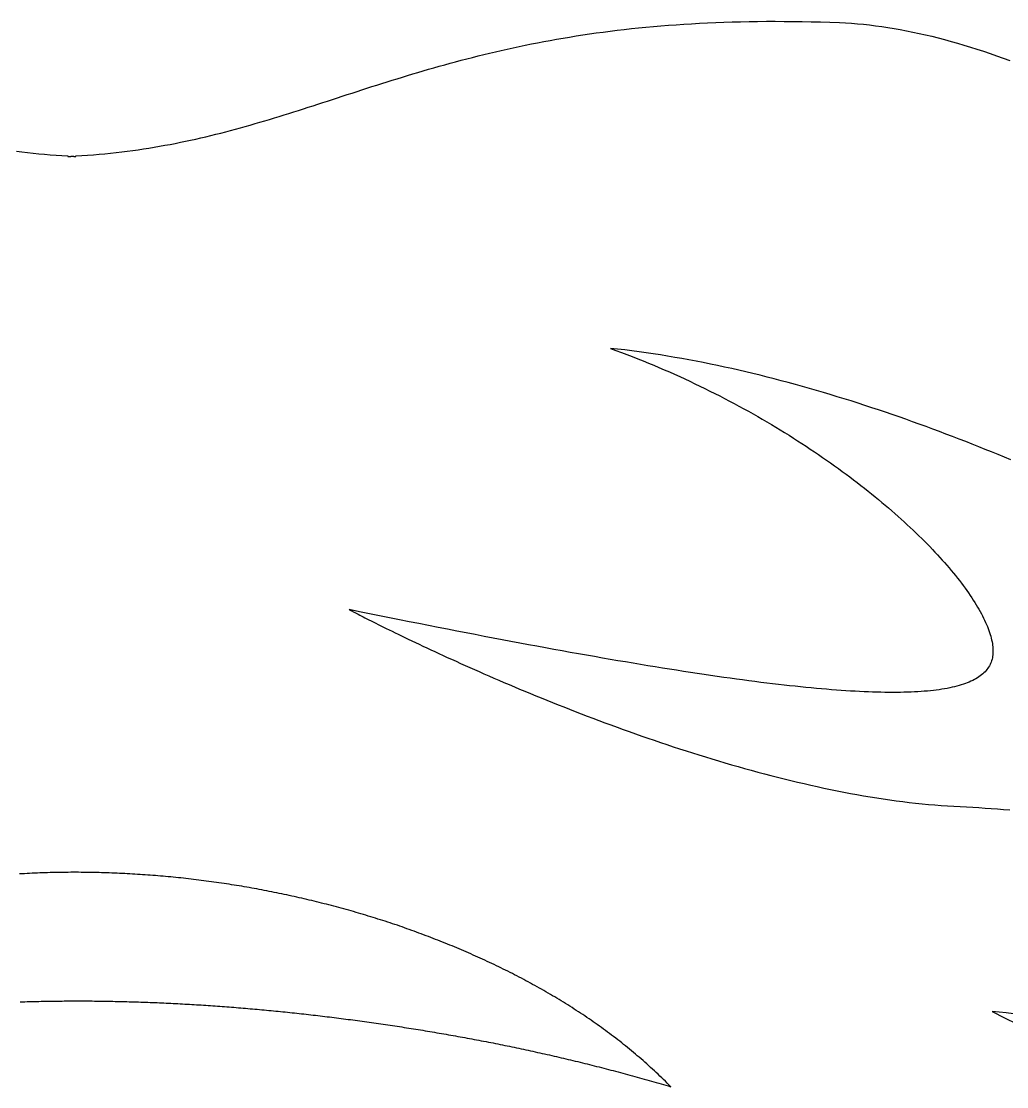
# Model space of a CAD drawing. Extents: x 5 to 105, y 2 to 136.
# Drawn here: x 54.73 to 59.77, y 71.89 to 77.34 of the extents above; entities that cross this region are included whole.
import ezdxf

# ---------------------------------------------------------------- set-up
doc = ezdxf.new("R2010")
doc.units = 0
doc.layers.get('0').update_dxf_attribs({"linetype": 'CONTINUOUS'})

msp = doc.modelspace()

# ---------------------------------------------------------------- linework, layer by layer
at = {"color": 7}
for points in [[(54.9656, 76.6534), (54.9656, 76.6504)], [(55.0066, 76.6504), (55.0066, 76.6534)]]:
    msp.add_lwpolyline(points, dxfattribs=at)
msp.add_lwpolyline([(56.4057, 74.3331), (56.4057, 74.3331)], close=True, dxfattribs=at)
for points in [[(55.0066, 76.6534, 0), (55.0368, 76.6552, 0), (55.0668, 76.6573, 0), (55.0965, 76.6597, 0), (55.126, 76.6622, 0), (55.1552, 76.6649, 0), (55.1841, 76.6679, 0), (55.2128, 76.6711, 0), (55.2413, 76.6744, 0), (55.2696, 76.678, 0), (55.2977, 76.6817, 0), (55.3255, 76.6857, 0), (55.3531, 76.6898, 0), (55.3806, 76.6941, 0), (55.4079, 76.6986, 0), (55.4349, 76.7032, 0), (55.4618, 76.708, 0), (55.4886, 76.713, 0), (55.5152, 76.7181, 0), (55.5416, 76.7234, 0), (55.5678, 76.7289, 0), (55.594, 76.7345, 0), (55.62, 76.7402, 0), (55.6458, 76.7461, 0), (55.6716, 76.7521, 0), (55.6972, 76.7582, 0), (55.7227, 76.7645, 0), (55.7481, 76.7709, 0), (55.7735, 76.7774, 0), (55.7987, 76.7841, 0), (55.8238, 76.7908, 0), (55.8489, 76.7976, 0), (55.8739, 76.8046, 0), (55.8989, 76.8116, 0), (55.9238, 76.8188, 0), (55.9486, 76.826, 0), (55.9734, 76.8333, 0), (55.9981, 76.8407, 0), (56.0229, 76.8482, 0), (56.0476, 76.8558, 0), (56.0723, 76.8634, 0), (56.097, 76.8711, 0), (56.1216, 76.8788, 0), (56.1463, 76.8867, 0), (56.171, 76.8945, 0), (56.1957, 76.9024, 0), (56.2205, 76.9104, 0), (56.2452, 76.9184, 0), (56.27, 76.9264, 0), (56.2949, 76.9345, 0), (56.3198, 76.9426, 0), (56.3447, 76.9508, 0), (56.3698, 76.9589, 0), (56.3949, 76.9671, 0), (56.42, 76.9753, 0), (56.4453, 76.9835, 0), (56.4706, 76.9917, 0), (56.4961, 76.9999, 0), (56.5216, 77.0081, 0), (56.5473, 77.0163, 0), (56.573, 77.0244, 0), (56.5989, 77.0326, 0), (56.6249, 77.0408, 0), (56.6511, 77.0489, 0), (56.6774, 77.057, 0), (56.7039, 77.0651, 0), (56.7305, 77.0731, 0), (56.7572, 77.0811, 0), (56.7842, 77.089, 0), (56.8113, 77.0969, 0), (56.8386, 77.1048, 0), (56.8661, 77.1126, 0), (56.8938, 77.1203, 0), (56.9217, 77.128, 0), (56.9498, 77.1356, 0), (56.9781, 77.1431, 0), (57.0067, 77.1506, 0), (57.0354, 77.158, 0), (57.0645, 77.1653, 0), (57.0937, 77.1725, 0), (57.1232, 77.1796, 0), (57.153, 77.1866, 0), (57.183, 77.1935, 0), (57.2133, 77.2003, 0), (57.2439, 77.207, 0), (57.2747, 77.2136, 0), (57.3058, 77.2201, 0), (57.3373, 77.2265, 0), (57.369, 77.2327, 0), (57.4011, 77.2388, 0), (57.4334, 77.2448, 0), (57.4661, 77.2506, 0), (57.4992, 77.2563, 0), (57.5325, 77.2619, 0), (57.5662, 77.2673, 0), (57.6003, 77.2725, 0), (57.6347, 77.2776, 0), (57.6694, 77.2826, 0), (57.7046, 77.2873, 0), (57.7401, 77.2919, 0), (57.776, 77.2964, 0), (57.8122, 77.3006, 0), (57.8489, 77.3047, 0), (57.886, 77.3086, 0), (57.9235, 77.3122, 0), (57.9614, 77.3157, 0), (57.9997, 77.319, 0), (58.0385, 77.3221, 0), (58.0777, 77.325, 0), (58.1173, 77.3277, 0), (58.1574, 77.3302, 0), (58.1979, 77.3325, 0), (58.2389, 77.3345, 0), (58.2804, 77.3363, 0), (58.3224, 77.3379, 0), (58.3648, 77.3392, 0), (58.4077, 77.3403, 0), (58.4511, 77.3412, 0), (58.495, 77.3418, 0), (58.5395, 77.3422, 0), (58.5844, 77.3423, 0), (58.6299, 77.3421, 0), (58.6759, 77.3417, 0), (58.7224, 77.3411, 0), (58.7694, 77.3401, 0), (58.8171, 77.3389, 0), (58.8652, 77.3374, 0), (58.914, 77.3356, 0)], [(58.914, 77.3356, 0), (58.9443, 77.3342, 0), (58.9747, 77.3323, 0), (59.0054, 77.3299, 0), (59.0362, 77.327, 0), (59.0672, 77.3237, 0), (59.0984, 77.3199, 0), (59.1297, 77.3156, 0), (59.1612, 77.3109, 0), (59.1929, 77.3057, 0), (59.2247, 77.3001, 0), (59.2566, 77.294, 0), (59.2888, 77.2876, 0), (59.321, 77.2806, 0), (59.3534, 77.2733, 0), (59.3859, 77.2655, 0), (59.4186, 77.2573, 0), (59.4514, 77.2488, 0), (59.4843, 77.2398, 0), (59.5173, 77.2304, 0), (59.5505, 77.2206, 0), (59.5837, 77.2104, 0), (59.6171, 77.1998, 0), (59.6506, 77.1889, 0), (59.6841, 77.1776, 0), (59.7178, 77.1659, 0), (59.7516, 77.1538, 0), (59.7854, 77.1414, 0)], [(54.7026, 76.678, 0), (54.7309, 76.6744, 0), (54.7594, 76.6711, 0), (54.7881, 76.6679, 0), (54.8171, 76.665, 0), (54.8463, 76.6622, 0), (54.8757, 76.6597, 0), (54.9054, 76.6573, 0), (54.9354, 76.6552, 0), (54.9656, 76.6534, 0)], [(54.9656, 76.6504, 0), (54.9658, 76.6504, 0), (54.9659, 76.6504, 0), (54.9661, 76.6504, 0), (54.9663, 76.6504, 0), (54.9664, 76.6504, 0), (54.9666, 76.6504, 0), (54.9668, 76.6504, 0), (54.9669, 76.6504, 0), (54.9671, 76.6504, 0), (54.9673, 76.6504, 0), (54.9674, 76.6505, 0), (54.9676, 76.6505, 0), (54.9677, 76.6505, 0), (54.9679, 76.6505, 0), (54.9681, 76.6505, 0), (54.9682, 76.6505, 0), (54.9684, 76.6505, 0), (54.9686, 76.6505, 0), (54.9687, 76.6505, 0), (54.9689, 76.6505, 0), (54.969, 76.6505, 0), (54.9692, 76.6506, 0), (54.9694, 76.6506, 0), (54.9695, 76.6506, 0), (54.9697, 76.6506, 0), (54.9699, 76.6506, 0), (54.97, 76.6506, 0), (54.9702, 76.6506, 0), (54.9703, 76.6506, 0), (54.9705, 76.6506, 0), (54.9707, 76.6507, 0), (54.9708, 76.6507, 0), (54.971, 76.6507, 0), (54.9711, 76.6507, 0), (54.9713, 76.6507, 0), (54.9715, 76.6507, 0), (54.9716, 76.6507, 0), (54.9718, 76.6507, 0), (54.9719, 76.6508, 0), (54.9721, 76.6508, 0), (54.9723, 76.6508, 0), (54.9724, 76.6508, 0), (54.9726, 76.6508, 0), (54.9727, 76.6508, 0), (54.9729, 76.6508, 0), (54.9731, 76.6508, 0), (54.9732, 76.6509, 0), (54.9734, 76.6509, 0), (54.9735, 76.6509, 0), (54.9737, 76.6509, 0), (54.9739, 76.6509, 0), (54.974, 76.6509, 0), (54.9742, 76.6509, 0), (54.9743, 76.651, 0), (54.9745, 76.651, 0), (54.9747, 76.651, 0), (54.9748, 76.651, 0), (54.975, 76.651, 0), (54.9751, 76.651, 0), (54.9753, 76.651, 0), (54.9755, 76.6511, 0), (54.9756, 76.6511, 0), (54.9758, 76.6511, 0), (54.9759, 76.6511, 0), (54.9761, 76.6511, 0), (54.9763, 76.6511, 0), (54.9764, 76.6512, 0), (54.9766, 76.6512, 0), (54.9767, 76.6512, 0), (54.9769, 76.6512, 0), (54.9771, 76.6512, 0), (54.9772, 76.6512, 0), (54.9774, 76.6513, 0), (54.9775, 76.6513, 0), (54.9777, 76.6513, 0), (54.9779, 76.6513, 0), (54.978, 76.6513, 0), (54.9782, 76.6513, 0), (54.9783, 76.6514, 0), (54.9785, 76.6514, 0), (54.9787, 76.6514, 0), (54.9788, 76.6514, 0), (54.979, 76.6514, 0), (54.9791, 76.6515, 0), (54.9793, 76.6515, 0), (54.9795, 76.6515, 0), (54.9796, 76.6515, 0), (54.9798, 76.6515, 0), (54.9799, 76.6516, 0), (54.9801, 76.6516, 0), (54.9803, 76.6516, 0), (54.9804, 76.6516, 0), (54.9806, 76.6516, 0), (54.9807, 76.6516, 0), (54.9809, 76.6517, 0), (54.9811, 76.6517, 0), (54.9812, 76.6517, 0), (54.9814, 76.6517, 0), (54.9815, 76.6517, 0), (54.9817, 76.6518, 0), (54.9819, 76.6518, 0), (54.982, 76.6518, 0), (54.9822, 76.6518, 0), (54.9824, 76.6519, 0), (54.9825, 76.6519, 0), (54.9827, 76.6519, 0), (54.9828, 76.6519, 0), (54.983, 76.6519, 0), (54.9832, 76.652, 0), (54.9833, 76.652, 0), (54.9835, 76.652, 0), (54.9836, 76.652, 0), (54.9838, 76.652, 0), (54.984, 76.6521, 0), (54.9841, 76.6521, 0), (54.9843, 76.6521, 0), (54.9845, 76.6521, 0), (54.9846, 76.6522, 0), (54.9848, 76.6522, 0), (54.985, 76.6522, 0), (54.9851, 76.6522, 0), (54.9853, 76.6522, 0), (54.9855, 76.6523, 0), (54.9856, 76.6523, 0), (54.9858, 76.6523, 0), (54.9859, 76.6523, 0), (54.9861, 76.6524, 0)], [(54.9861, 76.6524, 0), (54.9863, 76.6524, 0), (54.9864, 76.6524, 0), (54.9866, 76.6523, 0), (54.9868, 76.6523, 0), (54.9869, 76.6523, 0), (54.9871, 76.6523, 0), (54.9873, 76.6523, 0), (54.9874, 76.6523, 0), (54.9876, 76.6523, 0), (54.9878, 76.6523, 0), (54.9879, 76.6523, 0), (54.9881, 76.6523, 0), (54.9882, 76.6523, 0), (54.9884, 76.6523, 0), (54.9886, 76.6522, 0), (54.9887, 76.6522, 0), (54.9889, 76.6522, 0), (54.989, 76.6522, 0), (54.9892, 76.6522, 0), (54.9894, 76.6522, 0), (54.9895, 76.6522, 0), (54.9897, 76.6522, 0), (54.9899, 76.6522, 0), (54.99, 76.6522, 0), (54.9902, 76.6521, 0), (54.9903, 76.6521, 0), (54.9905, 76.6521, 0), (54.9907, 76.6521, 0), (54.9908, 76.6521, 0), (54.991, 76.6521, 0), (54.9911, 76.6521, 0), (54.9913, 76.6521, 0), (54.9915, 76.6521, 0), (54.9916, 76.652, 0), (54.9918, 76.652, 0), (54.9919, 76.652, 0), (54.9921, 76.652, 0), (54.9922, 76.652, 0), (54.9924, 76.652, 0), (54.9926, 76.652, 0), (54.9927, 76.652, 0), (54.9929, 76.6519, 0), (54.993, 76.6519, 0), (54.9932, 76.6519, 0), (54.9934, 76.6519, 0), (54.9935, 76.6519, 0), (54.9937, 76.6519, 0), (54.9938, 76.6519, 0), (54.994, 76.6518, 0), (54.9941, 76.6518, 0), (54.9943, 76.6518, 0), (54.9945, 76.6518, 0), (54.9946, 76.6518, 0), (54.9948, 76.6518, 0), (54.9949, 76.6518, 0), (54.9951, 76.6517, 0), (54.9953, 76.6517, 0), (54.9954, 76.6517, 0), (54.9956, 76.6517, 0), (54.9957, 76.6517, 0), (54.9959, 76.6517, 0), (54.996, 76.6517, 0), (54.9962, 76.6516, 0), (54.9964, 76.6516, 0), (54.9965, 76.6516, 0), (54.9967, 76.6516, 0), (54.9968, 76.6516, 0), (54.997, 76.6516, 0), (54.9972, 76.6515, 0), (54.9973, 76.6515, 0), (54.9975, 76.6515, 0), (54.9976, 76.6515, 0), (54.9978, 76.6515, 0), (54.9979, 76.6515, 0), (54.9981, 76.6514, 0), (54.9983, 76.6514, 0), (54.9984, 76.6514, 0), (54.9986, 76.6514, 0), (54.9987, 76.6514, 0), (54.9989, 76.6513, 0), (54.9991, 76.6513, 0), (54.9992, 76.6513, 0), (54.9994, 76.6513, 0), (54.9995, 76.6513, 0), (54.9997, 76.6513, 0), (54.9999, 76.6512, 0), (55, 76.6512, 0), (55.0002, 76.6512, 0), (55.0003, 76.6512, 0), (55.0005, 76.6512, 0), (55.0007, 76.6511, 0), (55.0008, 76.6511, 0), (55.001, 76.6511, 0), (55.0012, 76.6511, 0), (55.0013, 76.6511, 0), (55.0015, 76.651, 0), (55.0016, 76.651, 0), (55.0018, 76.651, 0), (55.002, 76.651, 0), (55.0021, 76.651, 0), (55.0023, 76.6509, 0), (55.0025, 76.6509, 0), (55.0026, 76.6509, 0), (55.0028, 76.6509, 0), (55.0029, 76.6509, 0), (55.0031, 76.6508, 0), (55.0033, 76.6508, 0), (55.0034, 76.6508, 0), (55.0036, 76.6508, 0), (55.0038, 76.6508, 0), (55.0039, 76.6507, 0), (55.0041, 76.6507, 0), (55.0043, 76.6507, 0), (55.0044, 76.6507, 0), (55.0046, 76.6506, 0), (55.0048, 76.6506, 0), (55.0049, 76.6506, 0), (55.0051, 76.6506, 0), (55.0053, 76.6506, 0), (55.0054, 76.6505, 0), (55.0056, 76.6505, 0), (55.0058, 76.6505, 0), (55.0059, 76.6505, 0), (55.0061, 76.6504, 0), (55.0063, 76.6504, 0), (55.0064, 76.6504, 0), (55.0066, 76.6504, 0)], [(59.7901, 75.0993, 0), (59.7576, 75.1128, 0), (59.725, 75.1262, 0), (59.6922, 75.1396, 0), (59.6593, 75.1529, 0), (59.6262, 75.1661, 0), (59.5929, 75.1793, 0), (59.5596, 75.1924, 0), (59.526, 75.2055, 0), (59.4924, 75.2184, 0), (59.4586, 75.2313, 0), (59.4247, 75.2441, 0), (59.3906, 75.2568, 0), (59.3565, 75.2693, 0), (59.3222, 75.2818, 0), (59.2878, 75.2942, 0), (59.2532, 75.3065, 0), (59.2186, 75.3186, 0), (59.1839, 75.3307, 0), (59.149, 75.3426, 0), (59.1141, 75.3544, 0), (59.079, 75.366, 0), (59.0439, 75.3776, 0), (59.0086, 75.389, 0), (58.9733, 75.4002, 0), (58.9379, 75.4113, 0), (58.9024, 75.4223, 0), (58.8668, 75.4331, 0), (58.8312, 75.4437, 0), (58.7955, 75.4542, 0), (58.7597, 75.4645, 0), (58.7238, 75.4746, 0), (58.6879, 75.4846, 0), (58.6519, 75.4944, 0), (58.6159, 75.504, 0), (58.5798, 75.5134, 0), (58.5437, 75.5227, 0), (58.5075, 75.5317, 0), (58.4712, 75.5405, 0), (58.435, 75.5492, 0), (58.3986, 75.5576, 0), (58.3623, 75.5658, 0), (58.3259, 75.5738, 0), (58.2895, 75.5816, 0), (58.2531, 75.5892, 0), (58.2166, 75.5965, 0), (58.1802, 75.6036, 0), (58.1437, 75.6105, 0), (58.1072, 75.6171, 0), (58.0707, 75.6235, 0), (58.0342, 75.6297, 0), (57.9977, 75.6356, 0), (57.9611, 75.6412, 0), (57.9246, 75.6466, 0), (57.8881, 75.6517, 0), (57.8516, 75.6566, 0), (57.8152, 75.6611, 0), (57.7787, 75.6654, 0), (57.7422, 75.6695, 0)], [(57.7422, 75.6695, 0), (57.7703, 75.6592, 0), (57.7983, 75.6488, 0), (57.8261, 75.6382, 0), (57.8538, 75.6275, 0), (57.8814, 75.6166, 0), (57.9088, 75.6056, 0), (57.936, 75.5945, 0), (57.9631, 75.5832, 0), (57.99, 75.5718, 0), (58.0168, 75.5603, 0), (58.0435, 75.5486, 0), (58.07, 75.5368, 0), (58.0963, 75.5249, 0), (58.1225, 75.5129, 0), (58.1485, 75.5008, 0), (58.1744, 75.4885, 0), (58.2001, 75.4762, 0), (58.2256, 75.4637, 0), (58.251, 75.4512, 0), (58.2762, 75.4385, 0), (58.3012, 75.4258, 0), (58.3261, 75.4129, 0), (58.3508, 75.4, 0), (58.3753, 75.3869, 0), (58.3996, 75.3738, 0), (58.4238, 75.3606, 0), (58.4478, 75.3473, 0), (58.4716, 75.334, 0), (58.4953, 75.3206, 0), (58.5187, 75.307, 0), (58.542, 75.2935, 0), (58.5651, 75.2798, 0), (58.588, 75.2661, 0), (58.6107, 75.2523, 0), (58.6332, 75.2385, 0), (58.6556, 75.2246, 0), (58.6777, 75.2107, 0), (58.6997, 75.1967, 0), (58.7214, 75.1827, 0), (58.743, 75.1686, 0), (58.7643, 75.1544, 0), (58.7855, 75.1403, 0), (58.8065, 75.1261, 0), (58.8272, 75.1118, 0), (58.8478, 75.0976, 0), (58.8681, 75.0833, 0), (58.8883, 75.069, 0), (58.9082, 75.0546, 0), (58.9279, 75.0403, 0), (58.9474, 75.0259, 0), (58.9667, 75.0115, 0), (58.9858, 74.9971, 0), (59.0047, 74.9827, 0), (59.0233, 74.9683, 0), (59.0418, 74.9538, 0), (59.06, 74.9394, 0), (59.078, 74.925, 0), (59.0957, 74.9106, 0), (59.1133, 74.8962, 0), (59.1306, 74.8818, 0), (59.1477, 74.8674, 0), (59.1646, 74.853, 0), (59.1812, 74.8387, 0), (59.1976, 74.8243, 0), (59.2137, 74.81, 0), (59.2297, 74.7957, 0), (59.2453, 74.7815, 0), (59.2608, 74.7673, 0), (59.276, 74.7531, 0), (59.291, 74.739, 0), (59.3057, 74.7249, 0), (59.3202, 74.7108, 0), (59.3344, 74.6968, 0), (59.3484, 74.6828, 0), (59.3621, 74.6689, 0), (59.3756, 74.6551, 0), (59.3889, 74.6413, 0), (59.4018, 74.6275, 0), (59.4146, 74.6139, 0), (59.427, 74.6003, 0), (59.4392, 74.5867, 0), (59.4512, 74.5733, 0), (59.4629, 74.5599, 0), (59.4743, 74.5466, 0), (59.4855, 74.5333, 0), (59.4964, 74.5202, 0), (59.507, 74.5071, 0), (59.5174, 74.4941, 0), (59.5275, 74.4812, 0), (59.5373, 74.4684, 0), (59.5468, 74.4557, 0), (59.5561, 74.4431, 0), (59.5651, 74.4306, 0), (59.5738, 74.4182, 0), (59.5822, 74.406, 0), (59.5904, 74.3938, 0), (59.5983, 74.3817, 0), (59.6059, 74.3698, 0), (59.6132, 74.358, 0), (59.6202, 74.3462, 0), (59.6269, 74.3347, 0), (59.6334, 74.3232, 0), (59.6395, 74.3119, 0), (59.6454, 74.3007, 0), (59.6509, 74.2896, 0), (59.6562, 74.2787, 0), (59.6612, 74.2679, 0), (59.6659, 74.2573, 0), (59.6702, 74.2468, 0), (59.6743, 74.2365, 0), (59.6781, 74.2263, 0), (59.6815, 74.2162, 0), (59.6847, 74.2064, 0), (59.6875, 74.1966, 0), (59.6901, 74.1871, 0), (59.6923, 74.1777, 0), (59.6942, 74.1685, 0), (59.6958, 74.1594, 0), (59.6971, 74.1506, 0), (59.6981, 74.1419, 0), (59.6987, 74.1333, 0), (59.699, 74.125, 0), (59.6991, 74.1169, 0), (59.6987, 74.1089, 0), (59.6981, 74.1011, 0), (59.6971, 74.0935, 0), (59.6958, 74.0862, 0)], [(56.4057, 74.3331, 0), (56.406, 74.3329, 0), (56.407, 74.3324, 0), (56.4086, 74.3315, 0), (56.4109, 74.3303, 0), (56.4138, 74.3288, 0), (56.4173, 74.3269, 0), (56.4214, 74.3248, 0), (56.4262, 74.3223, 0), (56.4316, 74.3195, 0), (56.4375, 74.3164, 0), (56.4441, 74.313, 0), (56.4512, 74.3093, 0), (56.4589, 74.3053, 0), (56.4672, 74.301, 0), (56.4761, 74.2965, 0), (56.4855, 74.2917, 0), (56.4955, 74.2866, 0), (56.5061, 74.2813, 0), (56.5171, 74.2757, 0), (56.5288, 74.2698, 0), (56.5409, 74.2638, 0), (56.5536, 74.2574, 0), (56.5668, 74.2509, 0), (56.5804, 74.2441, 0), (56.5946, 74.2371, 0), (56.6093, 74.2298, 0), (56.6245, 74.2224, 0), (56.6402, 74.2147, 0), (56.6564, 74.2069, 0), (56.673, 74.1988, 0), (56.6901, 74.1906, 0), (56.7077, 74.1822, 0), (56.7257, 74.1736, 0), (56.7441, 74.1648, 0), (56.763, 74.1559, 0), (56.7823, 74.1467, 0), (56.8021, 74.1375, 0), (56.8223, 74.128, 0), (56.8429, 74.1185, 0), (56.8639, 74.1087, 0), (56.8853, 74.0989, 0), (56.9071, 74.0889, 0), (56.9293, 74.0788, 0), (56.9519, 74.0686, 0), (56.9748, 74.0582, 0), (56.9981, 74.0477, 0), (57.0218, 74.0372, 0), (57.0459, 74.0265, 0), (57.0703, 74.0157, 0), (57.095, 74.0049, 0), (57.1201, 73.994, 0), (57.1455, 73.9829, 0), (57.1712, 73.9719, 0), (57.1973, 73.9607, 0), (57.2237, 73.9495, 0), (57.2503, 73.9382, 0), (57.2773, 73.9269, 0), (57.3046, 73.9155, 0), (57.3322, 73.9041, 0), (57.36, 73.8927, 0), (57.3881, 73.8812, 0), (57.4165, 73.8697, 0), (57.4451, 73.8582, 0), (57.474, 73.8466, 0), (57.5032, 73.8351, 0), (57.5326, 73.8235, 0), (57.5622, 73.812, 0), (57.5921, 73.8004, 0), (57.6222, 73.7889, 0), (57.6525, 73.7774, 0), (57.683, 73.7659, 0), (57.7137, 73.7545, 0), (57.7446, 73.743, 0), (57.7757, 73.7317, 0), (57.807, 73.7203, 0), (57.8385, 73.709, 0), (57.8701, 73.6978, 0), (57.9019, 73.6866, 0), (57.9339, 73.6755, 0), (57.966, 73.6645, 0), (57.9983, 73.6535, 0), (58.0307, 73.6426, 0), (58.0633, 73.6319, 0), (58.0959, 73.6212, 0), (58.1287, 73.6106, 0), (58.1616, 73.6001, 0), (58.1947, 73.5897, 0), (58.2278, 73.5794, 0), (58.261, 73.5693, 0), (58.2943, 73.5592, 0), (58.3277, 73.5494, 0), (58.3612, 73.5396, 0), (58.3947, 73.53, 0), (58.4283, 73.5205, 0), (58.462, 73.5112, 0), (58.4957, 73.502, 0), (58.5294, 73.493, 0), (58.5632, 73.4842, 0), (58.5971, 73.4756, 0), (58.6309, 73.4671, 0), (58.6648, 73.4588, 0), (58.6987, 73.4507, 0), (58.7326, 73.4428, 0), (58.7664, 73.4351, 0), (58.8003, 73.4276, 0), (58.8342, 73.4203, 0), (58.8681, 73.4132, 0), (58.9019, 73.4063, 0), (58.9357, 73.3997, 0), (58.9694, 73.3933, 0), (59.0032, 73.3872, 0), (59.0368, 73.3813, 0), (59.0704, 73.3756, 0), (59.104, 73.3702, 0), (59.1374, 73.365, 0), (59.1708, 73.3601, 0), (59.2042, 73.3555, 0), (59.2374, 73.3512, 0), (59.2705, 73.3471, 0), (59.3035, 73.3433, 0), (59.3365, 73.3399, 0), (59.3693, 73.3367, 0), (59.4019, 73.3338, 0), (59.4345, 73.3312, 0), (59.4669, 73.329, 0), (59.4992, 73.327, 0), (59.5313, 73.3254, 0)], [(59.6958, 74.0862, 0), (59.6942, 74.0789, 0), (59.6922, 74.0719, 0), (59.6899, 74.065, 0), (59.6872, 74.0582, 0), (59.6841, 74.0516, 0), (59.6807, 74.0452, 0), (59.677, 74.0389, 0), (59.6728, 74.0328, 0), (59.6684, 74.0268, 0), (59.6635, 74.0209, 0), (59.6583, 74.0152, 0), (59.6528, 74.0097, 0), (59.6469, 74.0043, 0), (59.6406, 73.9991, 0), (59.6339, 73.994, 0), (59.6269, 73.9891, 0), (59.6195, 73.9843, 0), (59.6118, 73.9796, 0), (59.6037, 73.9752, 0), (59.5952, 73.9708, 0), (59.5864, 73.9666, 0), (59.5772, 73.9626, 0), (59.5676, 73.9587, 0), (59.5577, 73.955, 0), (59.5474, 73.9514, 0), (59.5367, 73.9479, 0), (59.5256, 73.9446, 0), (59.5142, 73.9415, 0), (59.5024, 73.9385, 0), (59.4902, 73.9357, 0), (59.4777, 73.9329, 0), (59.4647, 73.9304, 0), (59.4514, 73.928, 0), (59.4377, 73.9257, 0), (59.4237, 73.9236, 0), (59.4092, 73.9216, 0), (59.3944, 73.9198, 0), (59.3792, 73.9181, 0), (59.3636, 73.9166, 0), (59.3476, 73.9152, 0), (59.3313, 73.914, 0), (59.3146, 73.9129, 0), (59.2974, 73.912, 0), (59.2799, 73.9112, 0), (59.262, 73.9105, 0), (59.2438, 73.91, 0), (59.2251, 73.9096, 0), (59.206, 73.9094, 0), (59.1866, 73.9093, 0), (59.1668, 73.9094, 0), (59.1465, 73.9096, 0), (59.1259, 73.91, 0), (59.1049, 73.9105, 0), (59.0835, 73.9111, 0), (59.0617, 73.9119, 0), (59.0395, 73.9128, 0), (59.0169, 73.9139, 0), (58.9939, 73.9151, 0), (58.9706, 73.9165, 0), (58.9468, 73.918, 0), (58.9226, 73.9196, 0), (58.898, 73.9214, 0), (58.8731, 73.9233, 0), (58.8477, 73.9254, 0), (58.8219, 73.9276, 0), (58.7957, 73.9299, 0), (58.7691, 73.9324, 0), (58.7421, 73.935, 0), (58.7147, 73.9378, 0), (58.6869, 73.9407, 0), (58.6587, 73.9438, 0), (58.6301, 73.947, 0), (58.6011, 73.9503, 0), (58.5716, 73.9538, 0), (58.5418, 73.9574, 0), (58.5115, 73.9611, 0), (58.4809, 73.965, 0), (58.4498, 73.9691, 0), (58.4183, 73.9732, 0), (58.3864, 73.9775, 0), (58.3541, 73.982, 0), (58.3213, 73.9866, 0), (58.2882, 73.9913, 0), (58.2546, 73.9961, 0), (58.2206, 74.0011, 0), (58.1862, 74.0063, 0), (58.1514, 74.0116, 0), (58.1162, 74.017, 0), (58.0805, 74.0225, 0), (58.0444, 74.0282, 0), (58.0079, 74.034, 0), (57.971, 74.04, 0), (57.9336, 74.0461, 0), (57.8958, 74.0523, 0), (57.8576, 74.0587, 0), (57.819, 74.0652, 0), (57.7799, 74.0718, 0), (57.7404, 74.0786, 0), (57.7005, 74.0855, 0), (57.6602, 74.0925, 0), (57.6194, 74.0997, 0), (57.5782, 74.107, 0), (57.5366, 74.1145, 0), (57.4945, 74.122, 0), (57.452, 74.1298, 0), (57.4091, 74.1376, 0), (57.3657, 74.1456, 0), (57.3219, 74.1537, 0), (57.2776, 74.162, 0), (57.2329, 74.1703, 0), (57.1878, 74.1789, 0), (57.1423, 74.1875, 0), (57.0963, 74.1963, 0), (57.0498, 74.2052, 0), (57.003, 74.2142, 0), (56.9556, 74.2234, 0), (56.9079, 74.2327, 0), (56.8597, 74.2422, 0), (56.811, 74.2518, 0), (56.7619, 74.2615, 0), (56.7124, 74.2713, 0), (56.6624, 74.2813, 0), (56.6119, 74.2914, 0), (56.561, 74.3016, 0), (56.5097, 74.312, 0), (56.4579, 74.3225, 0), (56.4057, 74.3331, 0)], [(59.5313, 73.3254, 0), (59.5633, 73.3238, 0), (59.5953, 73.3222, 0), (59.6271, 73.3203, 0), (59.6589, 73.3183, 0), (59.6905, 73.3161, 0), (59.7221, 73.3137, 0), (59.7536, 73.3112, 0), (59.785, 73.3085, 0)], [(55.0071, 72.9893, 0), (54.9939, 72.9893, 0), (54.9807, 72.9893, 0), (54.9676, 72.9892, 0), (54.9544, 72.989, 0), (54.9413, 72.9889, 0), (54.9281, 72.9887, 0), (54.915, 72.9884, 0), (54.9018, 72.9882, 0), (54.8887, 72.9879, 0), (54.8755, 72.9876, 0), (54.8624, 72.9872, 0), (54.8492, 72.9868, 0), (54.8361, 72.9864, 0), (54.823, 72.9859, 0), (54.8099, 72.9854, 0), (54.7967, 72.9849, 0), (54.7836, 72.9843, 0), (54.7705, 72.9837, 0), (54.7574, 72.9831, 0), (54.7443, 72.9824, 0), (54.7311, 72.9817, 0), (54.718, 72.981, 0)], [(56.6394, 72.7224, 0), (56.6271, 72.7265, 0), (56.6147, 72.7306, 0), (56.6023, 72.7346, 0), (56.5899, 72.7387, 0), (56.5775, 72.7426, 0), (56.565, 72.7466, 0), (56.5526, 72.7505, 0), (56.5402, 72.7544, 0), (56.5277, 72.7583, 0), (56.5153, 72.7621, 0), (56.5028, 72.7659, 0), (56.4903, 72.7697, 0), (56.4778, 72.7734, 0), (56.4653, 72.7771, 0), (56.4528, 72.7808, 0), (56.4403, 72.7844, 0), (56.4277, 72.7881, 0), (56.4152, 72.7916, 0), (56.4027, 72.7952, 0), (56.3901, 72.7987, 0), (56.3775, 72.8022, 0), (56.365, 72.8056, 0), (56.3524, 72.8091, 0), (56.3398, 72.8125, 0), (56.3272, 72.8158, 0), (56.3146, 72.8191, 0), (56.3019, 72.8224, 0), (56.2893, 72.8257, 0), (56.2767, 72.8289, 0), (56.264, 72.8321, 0), (56.2514, 72.8353, 0), (56.2387, 72.8384, 0), (56.226, 72.8416, 0), (56.2134, 72.8446, 0), (56.2007, 72.8477, 0), (56.188, 72.8507, 0), (56.1753, 72.8537, 0), (56.1626, 72.8566, 0), (56.1498, 72.8595, 0), (56.1371, 72.8624, 0), (56.1244, 72.8652, 0), (56.1116, 72.8681, 0), (56.0989, 72.8709, 0), (56.0861, 72.8736, 0), (56.0734, 72.8763, 0), (56.0606, 72.879, 0), (56.0478, 72.8817, 0), (56.035, 72.8843, 0), (56.0222, 72.8869, 0), (56.0094, 72.8895, 0), (55.9966, 72.892, 0), (55.9838, 72.8945, 0), (55.971, 72.897, 0), (55.9582, 72.8994, 0), (55.9453, 72.9018, 0), (55.9325, 72.9042, 0), (55.9196, 72.9065, 0), (55.9068, 72.9088, 0), (55.8939, 72.9111, 0), (55.881, 72.9133, 0), (55.8682, 72.9155, 0), (55.8553, 72.9177, 0), (55.8424, 72.9199, 0), (55.8295, 72.922, 0), (55.8166, 72.9241, 0), (55.8037, 72.9261, 0), (55.7908, 72.9281, 0), (55.7778, 72.9301, 0), (55.7649, 72.9321, 0), (55.752, 72.934, 0), (55.739, 72.9359, 0), (55.7261, 72.9377, 0), (55.7131, 72.9395, 0), (55.7002, 72.9413, 0), (55.6872, 72.9431, 0), (55.6743, 72.9448, 0), (55.6613, 72.9465, 0), (55.6483, 72.9482, 0), (55.6353, 72.9498, 0), (55.6223, 72.9514, 0), (55.6093, 72.9529, 0), (55.5963, 72.9545, 0), (55.5833, 72.956, 0), (55.5703, 72.9574, 0), (55.5573, 72.9589, 0), (55.5443, 72.9603, 0), (55.5313, 72.9616, 0), (55.5182, 72.963, 0), (55.5052, 72.9643, 0), (55.4922, 72.9655, 0), (55.4791, 72.9668, 0), (55.4661, 72.968, 0), (55.453, 72.9691, 0), (55.44, 72.9703, 0), (55.4269, 72.9714, 0), (55.4138, 72.9724, 0), (55.4008, 72.9735, 0), (55.3877, 72.9745, 0), (55.3746, 72.9755, 0), (55.3615, 72.9764, 0), (55.3485, 72.9773, 0), (55.3354, 72.9782, 0), (55.3223, 72.979, 0), (55.3092, 72.9798, 0), (55.2961, 72.9806, 0), (55.283, 72.9814, 0), (55.2699, 72.9821, 0), (55.2568, 72.9828, 0), (55.2436, 72.9834, 0), (55.2305, 72.984, 0), (55.2174, 72.9846, 0), (55.2043, 72.9851, 0), (55.1912, 72.9856, 0), (55.178, 72.9861, 0), (55.1649, 72.9866, 0), (55.1518, 72.987, 0), (55.1386, 72.9874, 0), (55.1255, 72.9877, 0), (55.1123, 72.988, 0), (55.0992, 72.9883, 0), (55.086, 72.9886, 0), (55.0729, 72.9888, 0), (55.0597, 72.989, 0), (55.0466, 72.9891, 0), (55.0334, 72.9892, 0), (55.0202, 72.9893, 0), (55.0071, 72.9893, 0)], [(58.0505, 71.8928, 0), (58.0413, 71.902, 0), (58.0322, 71.9112, 0), (58.0229, 71.9203, 0), (58.0137, 71.9294, 0), (58.0044, 71.9384, 0), (57.995, 71.9474, 0), (57.9856, 71.9563, 0), (57.9762, 71.9652, 0), (57.9667, 71.974, 0), (57.9572, 71.9828, 0), (57.9476, 71.9916, 0), (57.938, 72.0003, 0), (57.9283, 72.0089, 0), (57.9187, 72.0175, 0), (57.9089, 72.0261, 0), (57.8992, 72.0346, 0), (57.8894, 72.043, 0), (57.8795, 72.0514, 0), (57.8696, 72.0598, 0), (57.8597, 72.0681, 0), (57.8497, 72.0764, 0), (57.8397, 72.0846, 0), (57.8297, 72.0928, 0), (57.8196, 72.101, 0), (57.8095, 72.1091, 0), (57.7994, 72.1171, 0), (57.7892, 72.1251, 0), (57.779, 72.1331, 0), (57.7687, 72.141, 0), (57.7584, 72.1489, 0), (57.7481, 72.1567, 0), (57.7377, 72.1645, 0), (57.7273, 72.1722, 0), (57.7169, 72.1799, 0), (57.7064, 72.1875, 0), (57.6959, 72.1952, 0), (57.6854, 72.2027, 0), (57.6748, 72.2102, 0), (57.6642, 72.2177, 0), (57.6536, 72.2251, 0), (57.6429, 72.2325, 0), (57.6323, 72.2399, 0), (57.6215, 72.2472, 0), (57.6108, 72.2544, 0), (57.6, 72.2617, 0), (57.5892, 72.2688, 0), (57.5783, 72.276, 0), (57.5674, 72.2831, 0), (57.5565, 72.2901, 0), (57.5456, 72.2971, 0), (57.5346, 72.3041, 0), (57.5236, 72.311, 0), (57.5126, 72.3179, 0), (57.5015, 72.3248, 0), (57.4905, 72.3316, 0), (57.4794, 72.3383, 0), (57.4682, 72.345, 0), (57.4571, 72.3517, 0), (57.4459, 72.3584, 0), (57.4347, 72.365, 0), (57.4234, 72.3715, 0), (57.4122, 72.378, 0), (57.4009, 72.3845, 0), (57.3895, 72.391, 0), (57.3782, 72.3974, 0), (57.3668, 72.4037, 0), (57.3554, 72.41, 0), (57.344, 72.4163, 0), (57.3326, 72.4226, 0), (57.3211, 72.4288, 0), (57.3096, 72.4349, 0), (57.2981, 72.4411, 0), (57.2866, 72.4471, 0), (57.2751, 72.4532, 0), (57.2635, 72.4592, 0), (57.2519, 72.4652, 0), (57.2403, 72.4711, 0), (57.2286, 72.477, 0), (57.217, 72.4829, 0), (57.2053, 72.4887, 0), (57.1936, 72.4945, 0), (57.1819, 72.5002, 0), (57.1702, 72.5059, 0), (57.1584, 72.5116, 0), (57.1466, 72.5172, 0), (57.1348, 72.5228, 0), (57.123, 72.5284, 0), (57.1112, 72.5339, 0), (57.0994, 72.5394, 0), (57.0875, 72.5449, 0), (57.0756, 72.5503, 0), (57.0637, 72.5557, 0), (57.0518, 72.561, 0), (57.0399, 72.5663, 0), (57.028, 72.5716, 0), (57.016, 72.5768, 0), (57.004, 72.582, 0), (56.992, 72.5872, 0), (56.98, 72.5923, 0), (56.968, 72.5974, 0), (56.956, 72.6025, 0), (56.9439, 72.6075, 0), (56.9319, 72.6125, 0), (56.9198, 72.6175, 0), (56.9077, 72.6224, 0), (56.8957, 72.6273, 0), (56.8835, 72.6321, 0), (56.8714, 72.637, 0), (56.8593, 72.6417, 0), (56.8472, 72.6465, 0), (56.835, 72.6512, 0), (56.8229, 72.6559, 0), (56.8107, 72.6606, 0), (56.7985, 72.6652, 0), (56.7863, 72.6698, 0), (56.7741, 72.6744, 0), (56.7619, 72.6789, 0), (56.7497, 72.6834, 0), (56.7375, 72.6878, 0), (56.7253, 72.6923, 0), (56.713, 72.6967, 0), (56.7008, 72.701, 0), (56.6885, 72.7054, 0), (56.6763, 72.7097, 0), (56.664, 72.7139, 0), (56.6517, 72.7182, 0), (56.6394, 72.7224, 0)], [(54.7227, 72.3268, 0), (54.7346, 72.3272, 0), (54.7464, 72.3275, 0), (54.7583, 72.3278, 0), (54.7702, 72.3282, 0), (54.782, 72.3285, 0), (54.7939, 72.3287, 0), (54.8057, 72.329, 0), (54.8176, 72.3293, 0), (54.8295, 72.3295, 0), (54.8413, 72.3298, 0), (54.8532, 72.33, 0), (54.865, 72.3302, 0), (54.8769, 72.3304, 0), (54.8887, 72.3306, 0), (54.9006, 72.3307, 0), (54.9124, 72.3309, 0), (54.9242, 72.331, 0), (54.9361, 72.3311, 0), (54.9479, 72.3313, 0), (54.9597, 72.3314, 0), (54.9716, 72.3314, 0), (54.9834, 72.3315, 0), (54.9952, 72.3316, 0), (55.0071, 72.3316, 0)], [(55.0071, 72.3316, 0), (55.0189, 72.3316, 0), (55.0307, 72.3316, 0), (55.0426, 72.3315, 0), (55.0544, 72.3314, 0), (55.0662, 72.3314, 0), (55.0781, 72.3313, 0), (55.0899, 72.3312, 0), (55.1018, 72.3311, 0), (55.1136, 72.3309, 0), (55.1254, 72.3308, 0), (55.1373, 72.3306, 0), (55.1491, 72.3305, 0), (55.161, 72.3303, 0), (55.1728, 72.3301, 0), (55.1847, 72.3299, 0), (55.1966, 72.3296, 0), (55.2084, 72.3294, 0), (55.2203, 72.3291, 0), (55.2321, 72.3288, 0), (55.244, 72.3286, 0), (55.2559, 72.3283, 0), (55.2677, 72.3279, 0), (55.2796, 72.3276, 0), (55.2915, 72.3273, 0), (55.3033, 72.3269, 0), (55.3152, 72.3266, 0), (55.3271, 72.3262, 0), (55.339, 72.3258, 0), (55.3508, 72.3254, 0), (55.3627, 72.3249, 0), (55.3746, 72.3245, 0), (55.3865, 72.3241, 0), (55.3984, 72.3236, 0), (55.4103, 72.3231, 0), (55.4221, 72.3226, 0), (55.434, 72.3221, 0), (55.4459, 72.3216, 0), (55.4578, 72.3211, 0), (55.4697, 72.3205, 0), (55.4816, 72.3199, 0), (55.4935, 72.3194, 0), (55.5054, 72.3188, 0), (55.5173, 72.3182, 0), (55.5292, 72.3176, 0), (55.5411, 72.3169, 0), (55.553, 72.3163, 0), (55.5649, 72.3156, 0), (55.5768, 72.315, 0), (55.5887, 72.3143, 0), (55.6006, 72.3136, 0), (55.6125, 72.3129, 0), (55.6244, 72.3122, 0), (55.6363, 72.3114, 0), (55.6482, 72.3107, 0), (55.6601, 72.3099, 0), (55.672, 72.3091, 0), (55.684, 72.3083, 0), (55.6959, 72.3075, 0), (55.7078, 72.3067, 0), (55.7197, 72.3059, 0), (55.7316, 72.3051, 0), (55.7435, 72.3042, 0), (55.7554, 72.3033, 0), (55.7674, 72.3024, 0), (55.7793, 72.3016, 0), (55.7912, 72.3006, 0), (55.8031, 72.2997, 0), (55.815, 72.2988, 0), (55.827, 72.2978, 0), (55.8389, 72.2969, 0), (55.8508, 72.2959, 0), (55.8627, 72.2949, 0), (55.8747, 72.2939, 0), (55.8866, 72.2929, 0), (55.8985, 72.2919, 0), (55.9104, 72.2908, 0), (55.9224, 72.2898, 0), (55.9343, 72.2887, 0), (55.9462, 72.2876, 0), (55.9582, 72.2866, 0), (55.9701, 72.2855, 0), (55.982, 72.2843, 0), (55.994, 72.2832, 0), (56.0059, 72.2821, 0), (56.0178, 72.2809, 0), (56.0298, 72.2797, 0), (56.0417, 72.2786, 0), (56.0536, 72.2774, 0), (56.0656, 72.2762, 0), (56.0775, 72.2749, 0), (56.0894, 72.2737, 0), (56.1014, 72.2725, 0), (56.1133, 72.2712, 0), (56.1252, 72.2699, 0), (56.1372, 72.2687, 0), (56.1491, 72.2674, 0), (56.161, 72.2661, 0), (56.173, 72.2647, 0), (56.1849, 72.2634, 0), (56.1969, 72.2621, 0), (56.2088, 72.2607, 0), (56.2207, 72.2593, 0), (56.2327, 72.258, 0), (56.2446, 72.2566, 0), (56.2566, 72.2552, 0), (56.2685, 72.2537, 0), (56.2804, 72.2523, 0), (56.2924, 72.2509, 0), (56.3043, 72.2494, 0), (56.3162, 72.2479, 0), (56.3282, 72.2465, 0), (56.3401, 72.245, 0), (56.3521, 72.2435, 0), (56.364, 72.2419, 0), (56.3759, 72.2404, 0), (56.3879, 72.2389, 0), (56.3998, 72.2373, 0), (56.4118, 72.2357, 0), (56.4237, 72.2342, 0), (56.4356, 72.2326, 0), (56.4476, 72.231, 0), (56.4595, 72.2294, 0), (56.4715, 72.2277, 0), (56.4834, 72.2261, 0), (56.4953, 72.2244, 0), (56.5073, 72.2228, 0), (56.5192, 72.2211, 0)], [(59.8033, 72.2653, 0), (59.7667, 72.2698, 0), (59.7304, 72.2739, 0), (59.6943, 72.2775, 0)], [(59.6943, 72.2775, 0), (59.7584, 72.2456, 0), (59.8216, 72.2139, 0)], [(56.5192, 72.2211, 0), (56.5312, 72.2194, 0), (56.5432, 72.2177, 0), (56.5551, 72.216, 0), (56.5671, 72.2143, 0), (56.5791, 72.2125, 0), (56.591, 72.2108, 0), (56.603, 72.209, 0), (56.615, 72.2072, 0), (56.6269, 72.2055, 0), (56.6389, 72.2037, 0), (56.6509, 72.2018, 0), (56.6628, 72.2, 0), (56.6748, 72.1982, 0), (56.6868, 72.1963, 0), (56.6987, 72.1945, 0), (56.7107, 72.1926, 0), (56.7226, 72.1907, 0), (56.7346, 72.1888, 0), (56.7465, 72.1869, 0), (56.7585, 72.185, 0), (56.7704, 72.1831, 0), (56.7824, 72.1811, 0), (56.7944, 72.1791, 0), (56.8063, 72.1772, 0), (56.8183, 72.1752, 0), (56.8302, 72.1732, 0), (56.8422, 72.1712, 0), (56.8541, 72.1691, 0), (56.8661, 72.1671, 0), (56.878, 72.165, 0), (56.89, 72.163, 0), (56.9019, 72.1609, 0), (56.9139, 72.1588, 0), (56.9258, 72.1567, 0), (56.9378, 72.1546, 0), (56.9498, 72.1524, 0), (56.9617, 72.1503, 0), (56.9737, 72.1481, 0), (56.9856, 72.1459, 0), (56.9976, 72.1437, 0), (57.0096, 72.1415, 0), (57.0215, 72.1393, 0), (57.0335, 72.1371, 0), (57.0454, 72.1348, 0), (57.0574, 72.1326, 0), (57.0694, 72.1303, 0), (57.0813, 72.128, 0), (57.0933, 72.1257, 0), (57.1053, 72.1234, 0), (57.1173, 72.121, 0), (57.1292, 72.1187, 0), (57.1412, 72.1163, 0), (57.1532, 72.1139, 0), (57.1652, 72.1115, 0), (57.1772, 72.1091, 0), (57.1891, 72.1067, 0), (57.2011, 72.1043, 0), (57.2131, 72.1018, 0), (57.2251, 72.0993, 0), (57.2371, 72.0969, 0), (57.2491, 72.0944, 0), (57.2611, 72.0918, 0), (57.2731, 72.0893, 0), (57.2851, 72.0868, 0), (57.2971, 72.0842, 0), (57.3091, 72.0816, 0), (57.3212, 72.079, 0), (57.3332, 72.0764, 0), (57.3452, 72.0738, 0), (57.3572, 72.0712, 0), (57.3692, 72.0685, 0), (57.3813, 72.0658, 0), (57.3933, 72.0632, 0), (57.4053, 72.0604, 0), (57.4174, 72.0577, 0), (57.4294, 72.055, 0), (57.4415, 72.0522, 0), (57.4535, 72.0495, 0), (57.4656, 72.0467, 0), (57.4777, 72.0439, 0), (57.4897, 72.0411, 0), (57.5018, 72.0382, 0), (57.5139, 72.0354, 0), (57.5259, 72.0325, 0), (57.538, 72.0296, 0), (57.5501, 72.0268, 0), (57.5622, 72.0238, 0), (57.5743, 72.0209, 0), (57.5864, 72.018, 0), (57.5985, 72.015, 0), (57.6106, 72.012, 0), (57.6227, 72.009, 0), (57.6349, 72.006, 0), (57.647, 72.003, 0), (57.6591, 71.9999, 0), (57.6712, 71.9968, 0), (57.6834, 71.9937, 0), (57.6955, 71.9906, 0), (57.7077, 71.9875, 0), (57.7198, 71.9844, 0), (57.732, 71.9812, 0), (57.7442, 71.9781, 0), (57.7564, 71.9749, 0), (57.7685, 71.9717, 0), (57.7807, 71.9684, 0), (57.7929, 71.9652, 0), (57.8051, 71.9619, 0), (57.8173, 71.9586, 0), (57.8295, 71.9553, 0), (57.8417, 71.952, 0), (57.854, 71.9487, 0), (57.8662, 71.9453, 0), (57.8784, 71.942, 0), (57.8907, 71.9386, 0), (57.9029, 71.9352, 0), (57.9152, 71.9317, 0), (57.9274, 71.9283, 0), (57.9397, 71.9248, 0), (57.952, 71.9214, 0), (57.9643, 71.9179, 0), (57.9766, 71.9143, 0), (57.9889, 71.9108, 0), (58.0012, 71.9072, 0), (58.0135, 71.9037, 0), (58.0258, 71.9001, 0), (58.0381, 71.8965, 0), (58.0505, 71.8928, 0)]]:
    msp.add_polyline3d(points, dxfattribs=at)

doc.saveas('drawing.dxf')
